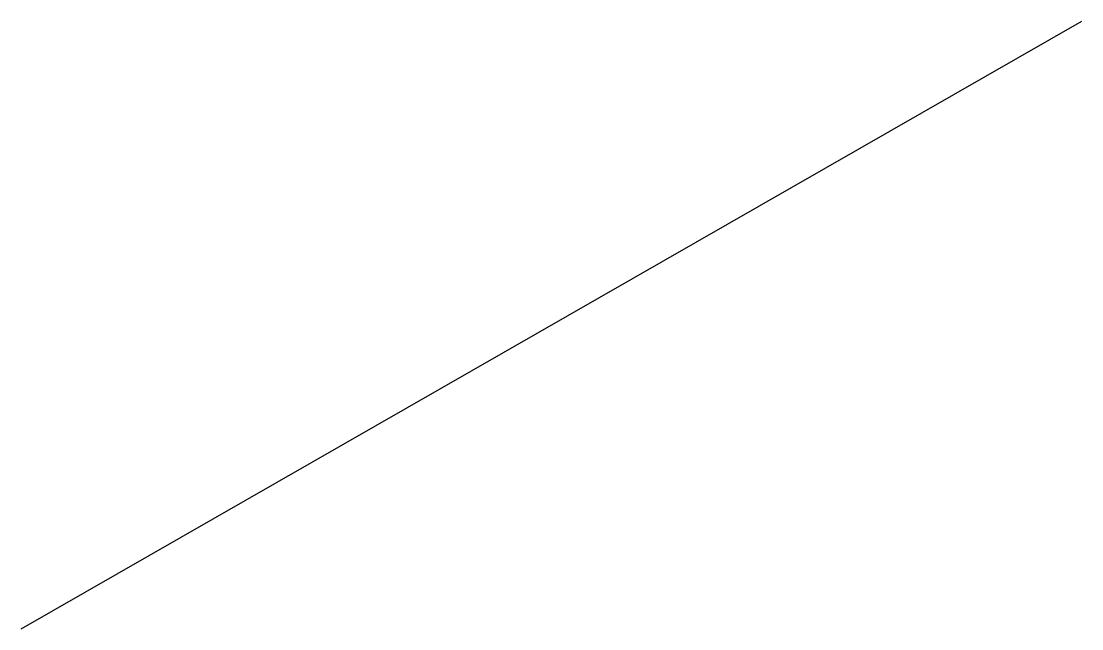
# Model space of a CAD drawing. Header units: inches. Extents: x 0 to 1.74, y 0 to 0.99.
import ezdxf

# ---------------------------------------------------------------- set-up
doc = ezdxf.new("R2010")
doc.units = ezdxf.units.IN
doc.header["$MEASUREMENT"] = 0

msp = doc.modelspace()

# ---------------------------------------------------------------- linework, layer by layer
msp.add_line((0, 0), (1.7353, 0.9944))

doc.saveas('drawing.dxf')
